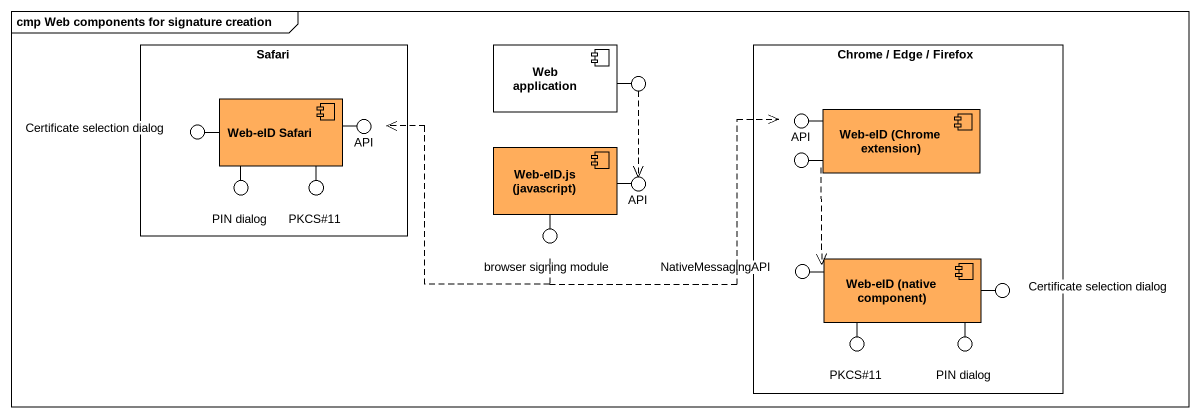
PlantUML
@startuml
mainframe cmp Web components for signature creation
rectangle Safari #FFFFFF {
  component "Web-eID Safari" as Web_eID_Safari #FFAD5B
}
component "Web application" as Web_application #FFFFFF
rectangle "Chrome / Edge / Firefox" as Chrome_Edge_Firefox #FFFFFF {
  component "Web-eID (Chrome extension)" as Web_eID_Chrome_extension #FFAD5B
  component "Web-eID (native component)" as Web_eID_native_component #FFAD5B
}
() " " as lollipop1
() "Certificate selection dialog" as Certificate_selection_dialog
() API
component "Web-eID.js (javascript)" as Web_eID_js_javascript #FFAD5B
() " " as lollipop2
() "API" as API_2
() "PIN dialog" as PIN_dialog
() "PKCS#11" as PKCS_11
() "API" as API_3
() "browser signing module" as browser_signing_module
() NativeMessagingAPI
() "Certificate selection dialog" as Certificate_selection_dialog_2
() "PKCS#11" as PKCS_11_2
() "PIN dialog" as PIN_dialog_2
Web_application -right- lollipop1
Web_eID_Safari -left- Certificate_selection_dialog
Web_eID_Safari -right- API
Web_eID_Chrome_extension -left- lollipop2
Web_eID_Chrome_extension -left- API_2
Web_eID_Safari -- PIN_dialog
Web_eID_Safari -- PKCS_11
Web_eID_js_javascript -right- API_3
Web_eID_js_javascript -- browser_signing_module
Web_eID_native_component -left- NativeMessagingAPI
Web_eID_native_component -right- Certificate_selection_dialog_2
Web_eID_native_component -- PKCS_11_2
Web_eID_native_component -- PIN_dialog_2
lollipop1 ..> API_3
lollipop2 ..> NativeMessagingAPI
browser_signing_module .left.> API
browser_signing_module .right.> API_2
@enduml
